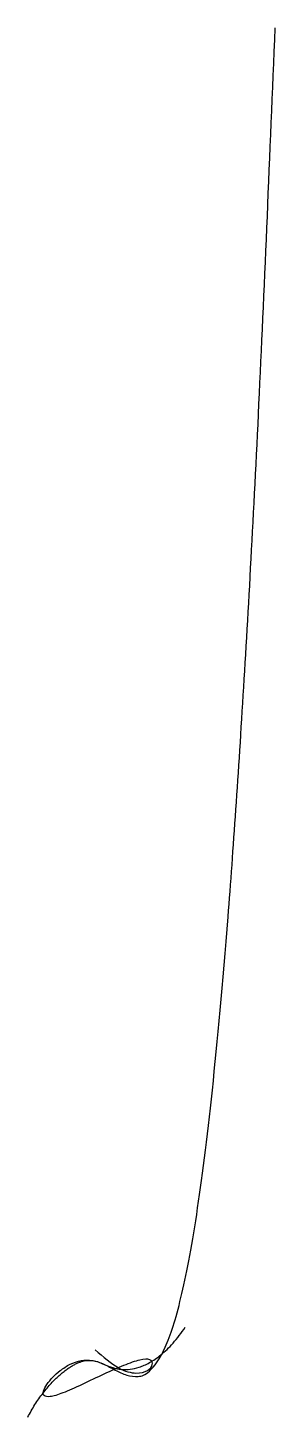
# Model space of a CAD drawing. Extents: x 0 to 11, y 0 to 61.8.
import ezdxf

# ---------------------------------------------------------------- set-up
doc = ezdxf.new("R2010")
doc.units = 0

msp = doc.modelspace()

# ---------------------------------------------------------------- linework, layer by layer
msp.add_open_spline([(0, 0), (1, 2), (3, 3, 1), (5, 1), (7, 4, 2)], degree=3, knots=[0, 1, 2, 3, 4, 5, 6, 7, 8])
msp.add_rational_spline([(0, 0), (1, 2), (3, 3, 1), (5, 1), (7, 4, 2)], [1, 1, 2, 1, 1], degree=3)

doc.saveas('drawing.dxf')
